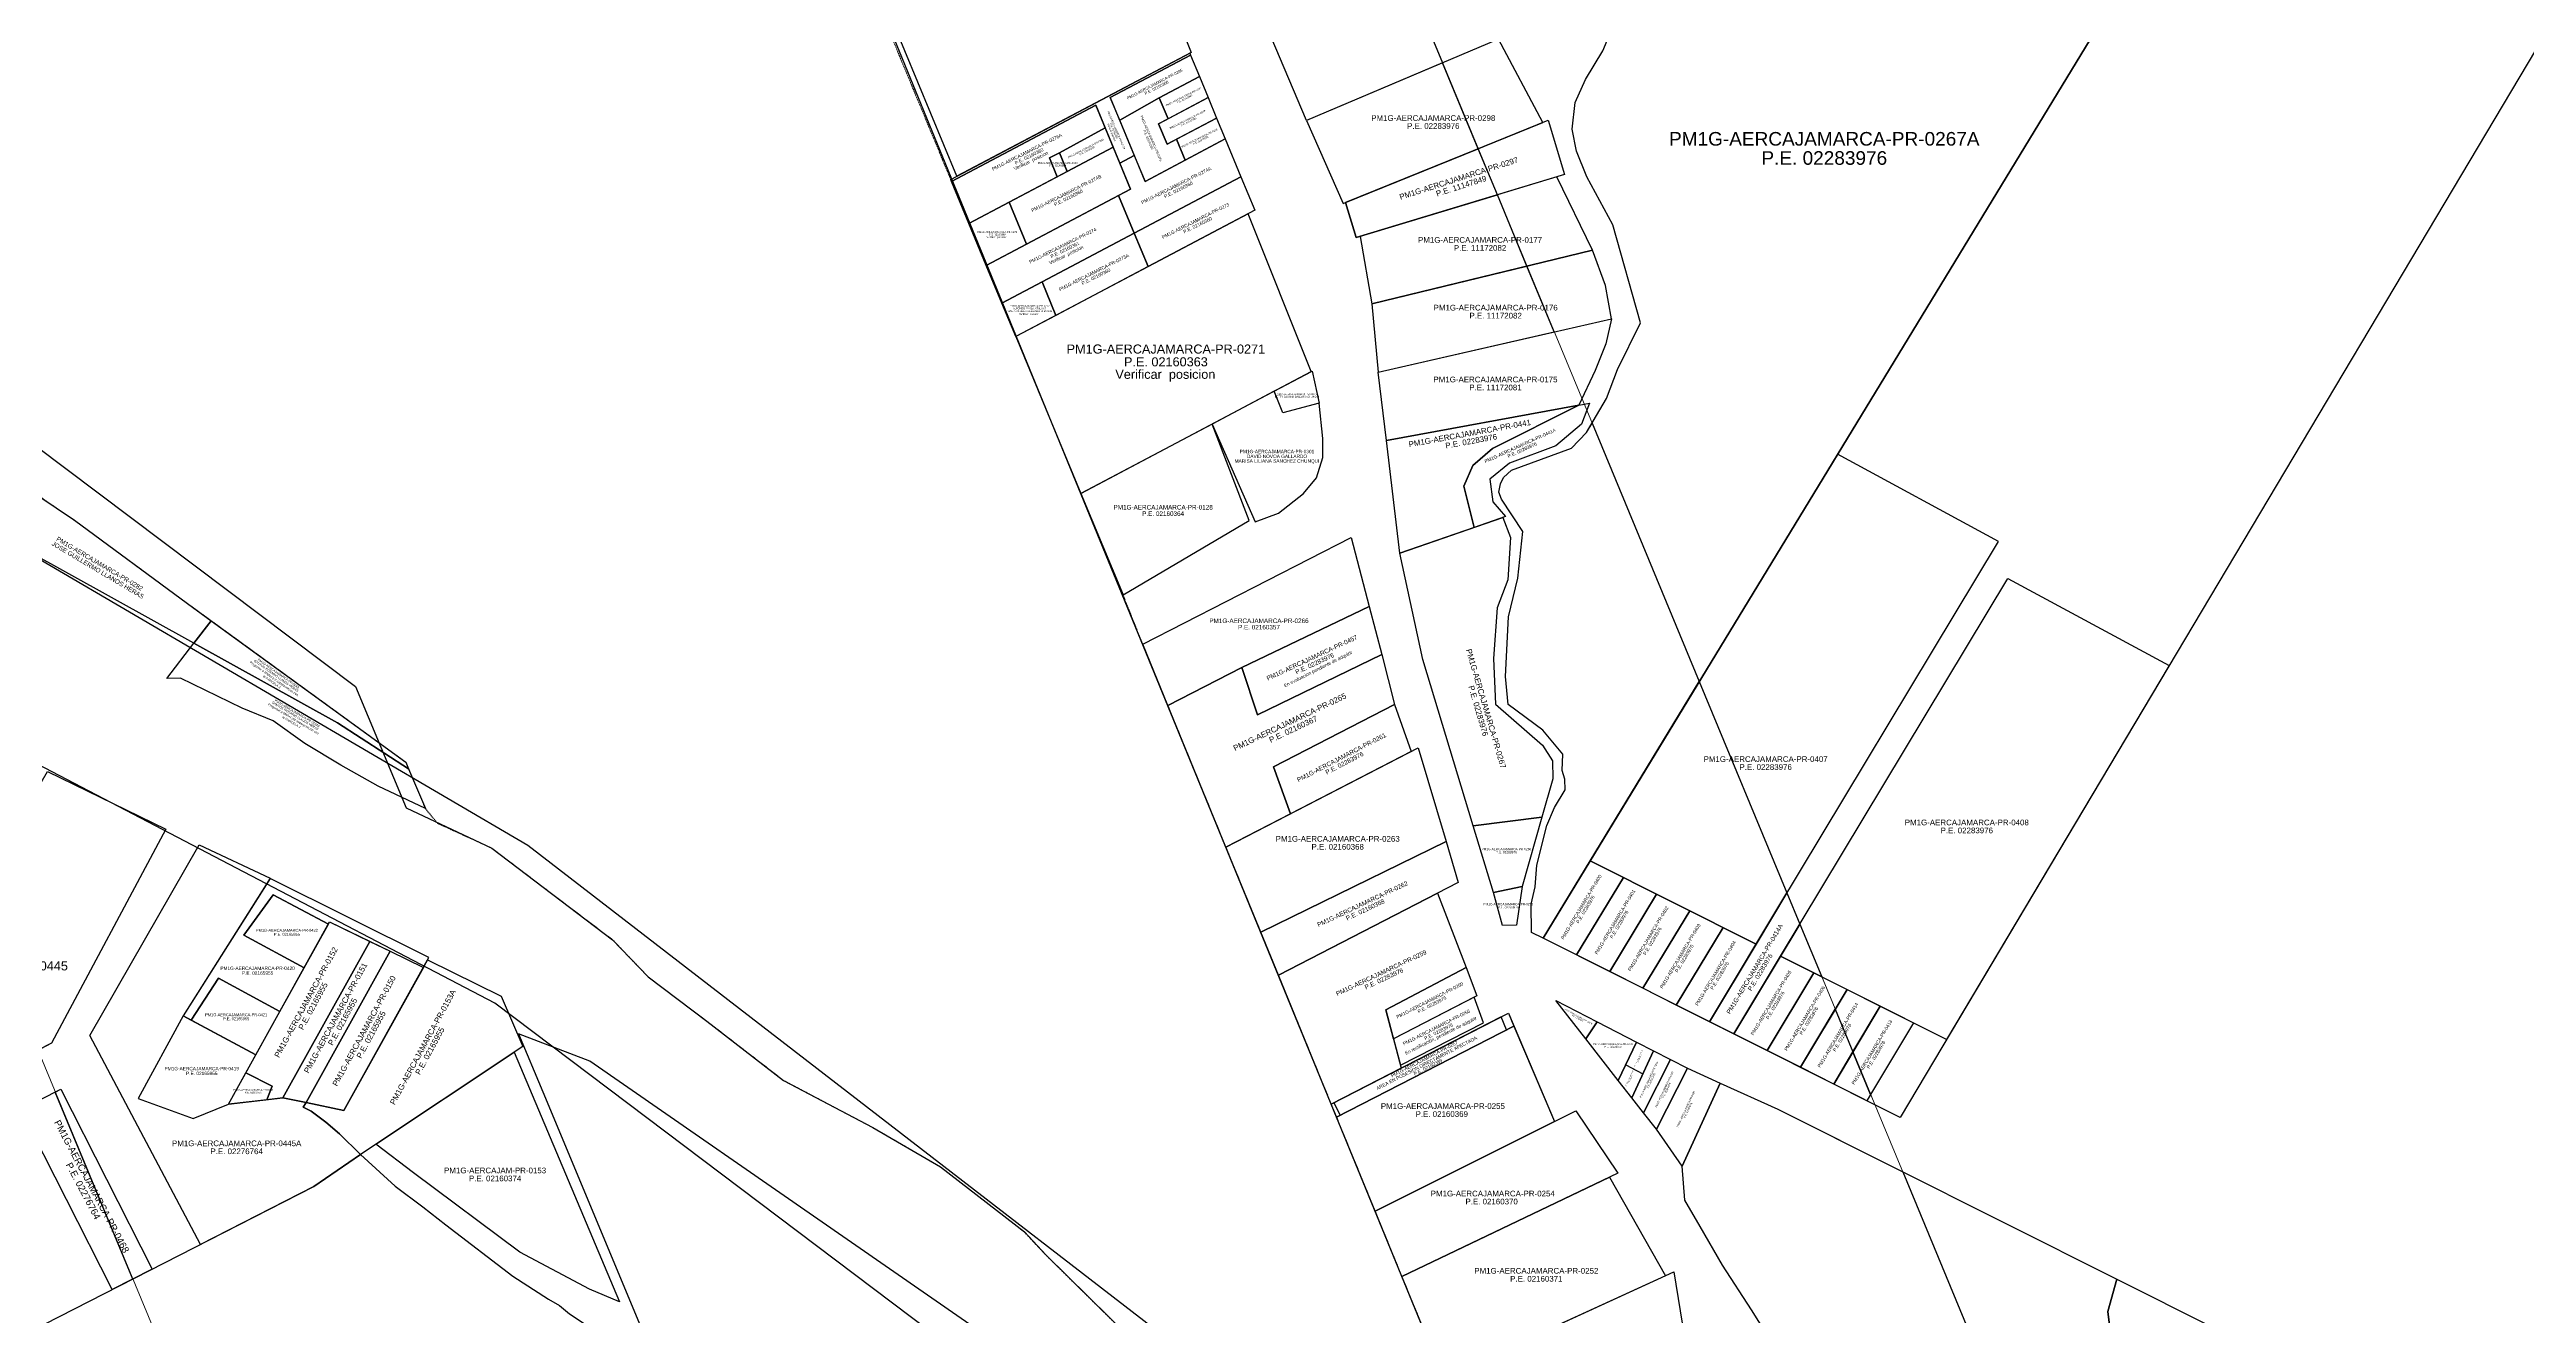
# Model space of a CAD drawing. Header units: inches. Extents: x 773044 to 778274, y 9208001 to 9212859.
# Drawn here: x 777387 to 777933, y 9209352 to 9209632 of the extents above; entities that cross this region are included whole.
import ezdxf
from ezdxf.enums import TextEntityAlignment as Align

# ---------------------------------------------------------------- set-up
doc = ezdxf.new("R2010")
doc.units = ezdxf.units.IN
doc.header["$MEASUREMENT"] = 0
doc.linetypes.add('DASHED2', pattern=[0.375, 0.25, -0.125])
for name, color, linetype in [('ADQUIRIDO', 1, 'Continuous'), ('Codigo predio', 7, 'Continuous'), ('Faja Marginal Mashcon', 140, 'Continuous'), ('MEJORAS', 6, 'Continuous'), ('NO ADQUIRIDO', 134, 'Continuous'), ('Observacion', 1, 'Continuous'), ('PARA RECTIFICAR', 30, 'Continuous'), ('Partida', 7, 'Continuous'), ('PERIMETRICO', 3, 'Continuous'), ('PMD Cajamarca', 6, 'Continuous'), ('Por Adquirir', 5, 'Continuous'), ('Posesionario', 7, 'Continuous')]:
    doc.layers.add(name, color=color, linetype=linetype)
doc.styles.add('ARIAL', font='arial.ttf', dxfattribs={"height": 0.7})
doc.styles.get("Standard").update_dxf_attribs({"font": 'arial.ttf'})

msp = doc.modelspace()

# ---------------------------------------------------------------- linework, layer by layer
at = {"layer": 'ADQUIRIDO', "ltscale": 0.5}
for points in [[(777624.37, 9209665.72), (777638.25, 9209630.88), (777586.58, 9209603.6), (777572.26, 9209638.2)], [(777637.93, 9209630.71), (777638.11, 9209630.28), (777620.43, 9209620.93), (777625.71, 9209608.18), (777622.53, 9209606.5), (777617.25, 9209619.25), (777585.42, 9209602.42), (777585.23, 9209602.88)], [(777638.11, 9209630.28), (777640.07, 9209625.56), (777631.23, 9209620.88), (777622.5, 9209615.93), (777620.43, 9209620.93)], [(777631.23, 9209620.88), (777633.15, 9209616.26), (777631.03, 9209615.13), (777632.93, 9209610.65), (777635.01, 9209611.75), (777636.93, 9209607.13), (777628.09, 9209602.46), (777622.5, 9209615.93)], [(777641.98, 9209620.94), (777643.85, 9209616.43), (777632.93, 9209610.65), (777631.03, 9209615.13)], [(777640.07, 9209625.56), (777641.98, 9209620.94), (777633.15, 9209616.26), (777631.23, 9209620.88)], [(777617.25, 9209619.25), (777619.32, 9209614.25), (777609.2, 9209608.79), (777606.99, 9209607.63), (777608.69, 9209603.46), (777598.09, 9209597.86), (777589.25, 9209593.18), (777585.42, 9209602.42)], [(777643.85, 9209616.43), (777645.77, 9209611.81), (777636.93, 9209607.13), (777635.01, 9209611.75)], [(777621.08, 9209610.01), (777624.91, 9209600.77), (777601.92, 9209588.62), (777598.09, 9209597.86)], [(777619.32, 9209614.25), (777621.08, 9209610.01), (777610.9, 9209604.63), (777609.2, 9209608.79)], [(777645.77, 9209611.81), (777649.21, 9209603.49), (777625.7, 9209591.06), (777622.25, 9209599.37), (777624.91, 9209600.77), (777622.53, 9209606.5), (777625.71, 9209608.18), (777628.09, 9209602.46)], [(777609.2, 9209608.79), (777610.9, 9209604.63), (777608.69, 9209603.46), (777606.99, 9209607.63)], [(777622.25, 9209599.37), (777625.7, 9209591.06), (777596.53, 9209575.63), (777593.08, 9209583.94)], [(777649.21, 9209603.49), (777652.28, 9209596.1), (777628.76, 9209583.67), (777625.7, 9209591.06)], [(777598.09, 9209597.86), (777601.92, 9209588.62), (777593.08, 9209583.94), (777589.25, 9209593.18)], [(777650.8, 9209595.32), (777628.7, 9209583.63), (777599.59, 9209568.24), (777613.93, 9209533.64), (777664.69, 9209560.49)], [(777605.37, 9209580.31), (777608.43, 9209572.91), (777599.59, 9209568.24), (777596.53, 9209575.63)], [(777664.96, 9209560.63), (777666.48, 9209553.51), (777658.48, 9209551.38), (777656.56, 9209556.19)], [(777656.56, 9209556.19), (777642.86, 9209548.94), (777652.38, 9209527.35), (777657.53, 9209529.3), (777663.05, 9209533.6), (777665.92, 9209537.07), (777667.32, 9209541.55), (777667.3, 9209545.75), (777666.48, 9209553.51), (777658.48, 9209551.38), (777656.56, 9209556.19)], [(777642.86, 9209548.94), (777613.93, 9209533.64), (777623.23, 9209511.24), (777651.04, 9209527.66)], [(777381.19, 9209536.39), (777383.98, 9209533.2), (777392.01, 9209527.71), (777416.97, 9209509.33), (777422.18, 9209505.53), (777418.37, 9209500.57), (777372.6, 9209526)], [(777422.18, 9209505.53), (777465.12, 9209474.33), (777465.72, 9209472.9), (777450, 9209483), (777418.37, 9209500.57)], [(777645.92, 9209455.62), (777633.11, 9209486.87), (777649.4, 9209495.2), (777652.9, 9209484.77), (777680.33, 9209498.09), (777683.1, 9209487.1), (777656.44, 9209473.33), (777660.14, 9209462.96)], [(777656.44, 9209473.33), (777683.1, 9209487.1), (777686.79, 9209476.74), (777660.14, 9209462.96)], [(777645.92, 9209455.62), (777688.34, 9209477.53), (777694.47, 9209456.82), (777653.61, 9209436.85)], [(777653.61, 9209436.85), (777694.47, 9209456.82), (777697.14, 9209447.81), (777657.49, 9209427.4)], [(777726.25, 9209452.6), (777733.57, 9209448.93), (777723.19, 9209431.83), (777715.86, 9209435.51)], [(777435.19, 9209448.67), (777415.99, 9209418.43), (777417.75, 9209417.48), (777423.78, 9209426.68), (777437.34, 9209419.38), (777442.68, 9209429), (777429.36, 9209436.16), (777435.82, 9209445.06), (777448.02, 9209438.62), (777448.3, 9209439.13), (777461.67, 9209432.63), (777461.67, 9209432.63), (777468.97, 9209429.09), (777470.17, 9209431.26)], [(777733.57, 9209448.93), (777740.89, 9209445.26), (777730.53, 9209428.15), (777723.19, 9209431.83)], [(777435.82, 9209445.06), (777429.36, 9209436.16), (777442.68, 9209429), (777448.02, 9209438.62)], [(777657.49, 9209427.4), (777692.54, 9209445.44), (777698.88, 9209429.03), (777681.17, 9209419.75), (777684.55, 9209406.87), (777669.14, 9209398.95)], [(777740.89, 9209445.26), (777748.21, 9209441.58), (777737.87, 9209424.47), (777730.53, 9209428.15)], [(777748.21, 9209441.58), (777755.53, 9209437.91), (777745.21, 9209420.78), (777737.87, 9209424.47)], [(777448.3, 9209439.13), (777457.17, 9209434.82), (777438, 9209400.31), (777434.43, 9209399.9), (777435.61, 9209402.87), (777429.81, 9209405.83)], [(777457.17, 9209434.82), (777461.67, 9209432.63), (777443.14, 9209399.26), (777438, 9209400.31)], [(777755.53, 9209437.91), (777762.84, 9209434.24), (777752.54, 9209417.1), (777745.21, 9209420.78)], [(777469.91, 9209430.78), (777486.12, 9209422.73), (777490.87, 9209411.62), (777455.11, 9209387.82), (777450.49, 9209392.39), (777447.44, 9209394.98), (777444.21, 9209397.34), (777442.43, 9209398.25), (777443.14, 9209399.26), (777451.43, 9209397.51)], [(777461.67, 9209432.63), (777468.97, 9209429.09), (777451.43, 9209397.51), (777443.14, 9209399.26)], [(777768.22, 9209431.54), (777775.54, 9209427.88), (777765.25, 9209410.73), (777757.92, 9209414.4)], [(777417.75, 9209417.48), (777432, 9209409.77), (777437.34, 9209419.38), (777423.78, 9209426.68)], [(777775.54, 9209427.88), (777782.86, 9209424.2), (777772.58, 9209407.04), (777765.25, 9209410.73)], [(777415.99, 9209418.43), (777406.08, 9209400.14), (777418.21, 9209395.74), (777425.98, 9209398.93), (777432, 9209409.77)], [(777780.26, 9209419.86), (777784.16, 9209410.46), (777779.92, 9209403.36), (777772.58, 9209407.04)], [(777670.33, 9209396.06), (777709.42, 9209416.14), (777718.39, 9209395.08), (777678.82, 9209375.35)], [(777725.25, 9209413.3), (777727.75, 9209417.07), (777736.48, 9209412.59), (777732.43, 9209404.12)], [(777458.5, 9209390.08), (777488.97, 9209410.36), (777512.18, 9209355.32), (777505.58, 9209358.1), (777490.2, 9209366.3), (777466.78, 9209383.79)], [(777736.48, 9209412.59), (777740.21, 9209410.68), (777735.4, 9209400.33), (777732.43, 9209404.12)], [(777734.07, 9209407.56), (777737.86, 9209405.61), (777735.4, 9209400.33), (777732.43, 9209404.12)], [(777740.21, 9209410.68), (777743.95, 9209408.76), (777737.98, 9209397.02), (777735.4, 9209400.33)], [(777743.95, 9209408.76), (777747.69, 9209406.84), (777740.82, 9209393.4), (777737.98, 9209397.02)], [(777784.16, 9209410.46), (777788.07, 9209401.03), (777787.26, 9209399.68), (777779.92, 9209403.36)], [(777429.81, 9209405.83), (777435.61, 9209402.87), (777434.43, 9209399.9), (777425.98, 9209398.93)], [(777747.69, 9209406.84), (777754.88, 9209403.57), (777746.48, 9209385.22), (777740.82, 9209393.4)], [(777678.82, 9209375.35), (777723.07, 9209397.42), (777732.3, 9209383.66), (777684.73, 9209360.93)], [(777684.73, 9209360.93), (777730.5, 9209382.8), (777742.86, 9209361.07), (777693.86, 9209338.65)], [(777693.86, 9209338.65), (777744.68, 9209361.91), (777747.91, 9209341.98), (777744.76, 9209341.24), (777736.59, 9209329.05), (777734.26, 9209322.84), (777705.26, 9209310.85)]]:
    msp.add_lwpolyline(points, close=True, dxfattribs=at)
at = {"layer": 'ADQUIRIDO'}
for points in [[(777686.04, 9209647.06), (777693.7, 9209628.58), (777663.7, 9209615.86), (777655.89, 9209634.27), (777686.04, 9209647.06)], [(777705.77, 9209599.48), (777675.49, 9209590.3), (777678.11, 9209575.48), (777712.28, 9209583.78), (777705.77, 9209599.48)], [(777712.28, 9209583.77), (777678.11, 9209575.48), (777679.52, 9209560.38), (777718.31, 9209569.24), (777712.28, 9209583.77)]]:
    msp.add_lwpolyline(points, dxfattribs=at)
for points in [[(777663.69, 9209615.88), (777671.78, 9209597.58), (777701.54, 9209609.67), (777693.7, 9209628.59)], [(777672.3, 9209597.8), (777674.65, 9209590.05), (777705.77, 9209599.48), (777701.54, 9209609.67)], [(777679.52, 9209560.38), (777730.92, 9209572.12), (777729.67, 9209566.6), (777727.34, 9209560.76), (777723.75, 9209553.13), (777681.36, 9209545.33)], [(777681.36, 9209545.33), (777723.75, 9209553.13), (777704.71, 9209543.51), (777700.35, 9209539.82), (777698.34, 9209535.21), (777700.63, 9209526.11), (777684.27, 9209520.45)], [(777708.89, 9209538.78), (777722.14, 9209543.63), (777725.45, 9209547.04), (777726.66, 9209549.11), (777750.29, 9209492.12), (777715.86, 9209435.51), (777713.33, 9209436.79), (777713.23, 9209443.05), (777714.1, 9209446.83), (777714.44, 9209451.63), (777716.7, 9209460.35), (777718.34, 9209464.36), (777720.7, 9209468.22), (777720.68, 9209470.59), (777720.09, 9209472.48), (777720.23, 9209476.15), (777715.76, 9209481.4), (777708.12, 9209487.07), (777707.53, 9209493.27), (777708.2, 9209506.42), (777710.26, 9209514.94), (777711.39, 9209525.24), (777706.67, 9209532.34), (777706.08, 9209533.94), (777706.44, 9209535.71), (777707.13, 9209537.17)], [(777684.27, 9209520.45), (777706.95, 9209528.31), (777708.63, 9209523.93), (777708.11, 9209514.59), (777705.71, 9209508.37), (777704.89, 9209497.23), (777705.34, 9209487.14), (777715.71, 9209478.11), (777717.93, 9209474.68), (777717.99, 9209470.66), (777715.59, 9209462.19), (777700.43, 9209460.3), (777689.3, 9209496.97)], [(777750.29, 9209492.13), (777769.62, 9209445.51), (777762.84, 9209434.24), (777726.25, 9209452.6)], [(777700.43, 9209460.3), (777715.59, 9209462.19), (777711.26, 9209446.94), (777704.91, 9209445.57)], [(777704.91, 9209445.57), (777711.26, 9209446.94), (777710.02, 9209438.43), (777706.9, 9209438.34)], [(777769.62, 9209445.51), (777772.48, 9209438.62), (777757.92, 9209414.4), (777752.54, 9209417.1)], [(777772.48, 9209438.62), (777777.3, 9209426.99), (777768.22, 9209431.54)], [(777718.63, 9209421.75), (777727.75, 9209417.07), (777725.25, 9209413.3)]]:
    msp.add_lwpolyline(points, close=True, dxfattribs=at)
at = {"layer": 'ADQUIRIDO', "ltscale": 0.5}
msp.add_lwpolyline([(777767.03, 9209345.23), (777761.82, 9209353.53), (777755.4, 9209363.43), (777750.51, 9209371.95), (777747.09, 9209377.72), (777746.48, 9209385.22), (777754.88, 9209403.57), (777767.64, 9209397.78), (777795.14, 9209383.98), (777825.98, 9209309.61)], dxfattribs=at)
at = {"layer": 'Faja Marginal Mashcon'}
for points in [[(777731.02, 9209235.34), (777484.7, 9209421.16), (777364.24, 9209484.1), (777287.87, 9209510.93), (777222.64, 9209539.93), (777158.2, 9209613.06), (777128.04, 9209655.13), (777099.29, 9209664.53), (776934.81, 9209653.13), (776809.55, 9209622.6), (776706.05, 9209569.35), (776649.82, 9209555.3), (776545.2, 9209570.77), (776470.3, 9209582.44), (776346.44, 9209606.28), (776252.94, 9209644.12), (776171.25, 9209708.89), (776132.2, 9209724.81), (776031.19, 9209727.88), (775858.1, 9209758.54), (775738.47, 9209796.83), (775668.96, 9209810.01), (775526.87, 9209808.11)], [(777716.96, 9209282.29), (777492, 9209456), (777369, 9209528), (777278.35, 9209571.05), (777232.35, 9209606.05), (777193.78, 9209648.54), (777143.55, 9209693.39), (777095.41, 9209709.75), (776981.97, 9209712.94), (776872.18, 9209692.88), (776771.66, 9209669.15), (776722.56, 9209632.09), (776689.45, 9209605.36), (776657.44, 9209594.67), (776606.49, 9209599.7), (776487.11, 9209619.1)]]:
    msp.add_lwpolyline(points, dxfattribs=at)
at = {"layer": 'MEJORAS', "ltscale": 0.5}
msp.add_lwpolyline([(777669.71, 9209399.24), (777671.11, 9209396.46), (777707.75, 9209415.28), (777706.6, 9209418.19)], close=True, dxfattribs=at)
at = {"layer": 'NO ADQUIRIDO', "ltscale": 0.5}
for points in [[(777625.7, 9209591.06), (777628.76, 9209583.67), (777608.43, 9209572.91), (777605.37, 9209580.31)], [(777649.4, 9209495.2), (777677.51, 9209508.72), (777680.33, 9209498.09), (777652.9, 9209484.77)], [(777418.37, 9209500.57), (777450, 9209483), (777465.72, 9209472.9), (777469.4, 9209464.1), (777459.03, 9209469.07), (777450.78, 9209473.72), (777442.8, 9209478.44), (777435.84, 9209483.46), (777429.02, 9209486.3), (777415.39, 9209492.88), (777412.41, 9209492.79)], [(777419.53, 9209456.11), (777435.16, 9209448.78), (777415.99, 9209418.43), (777406.08, 9209400.14), (777418.21, 9209395.74), (777425.98, 9209398.93), (777438, 9209400.31), (777443.14, 9209399.26), (777442.43, 9209398.25), (777444.21, 9209397.34), (777447.44, 9209394.98), (777450.49, 9209392.39), (777455.11, 9209387.82), (777444.83, 9209380.76), (777419.82, 9209367.98), (777395.4, 9209414.08)]]:
    msp.add_lwpolyline(points, close=True, dxfattribs=at)
at = {"layer": 'NO ADQUIRIDO'}
for points in [[(777386.12, 9209472.31), (777412.17, 9209459.56), (777386.94, 9209412.38), (777383.97, 9209410.82), (777368.23, 9209448.79), (777374.4, 9209452.13)], [(777387.8, 9209401.59), (777389.04, 9209402.22), (777409.17, 9209362.54), (777404.89, 9209360.35)], [(777455.11, 9209387.82), (777462.72, 9209380.86), (777468.83, 9209376.26), (777473.88, 9209372.33), (777488.68, 9209360.96), (777496.55, 9209355.87), (777499, 9209354.48), (777501.19, 9209352.7), (777504.87, 9209350.27), (777394.52, 9209212.51), (777391.42, 9209211.04), (777387.14, 9209211.17), (777303.79, 9209270.07), (777292.39, 9209278.18), (777273.32, 9209293.12), (777444.83, 9209380.76)]]:
    msp.add_lwpolyline(points, close=True, dxfattribs=at)
at = {"layer": 'PARA RECTIFICAR', "linetype": 'DASHED2', "lineweight": 20}
for points in [[(777719.27, 9209276.65), (777627.57, 9209500.38), (777623.46, 9209510.66), (777400.65, 9210048.15), (777445.08, 9210067.03), (777121.26, 9210778.2)], [(777383.98, 9209533.2), (777392.01, 9209527.71), (777416.97, 9209509.33), (777465.12, 9209474.33), (777469.4, 9209464.1), (777472.14, 9209460.81), (777484.05, 9209455.37), (777510.67, 9209435.19), (777518.55, 9209426.97), (777531.48, 9209417.2), (777548.37, 9209404.16), (777568.03, 9209393.77), (777582.95, 9209385.1), (777601.48, 9209370.72), (777606.26, 9209365.6), (777624.78, 9209347.35)]]:
    msp.add_lwpolyline(points, dxfattribs=at)
at = {"layer": 'PERIMETRICO', "ltscale": 0.5}
for points in [[(777719.27, 9209276.65), (777404.19, 9210045.38), (777443.96, 9210069.48), (777121.26, 9210778.2)], [(776945.35, 9210741.11), (777282.84, 9209919.53), (777206.28, 9209894.06), (777247.08, 9209802.52), (777219.63, 9209784.01), (777232.14, 9209752.39), (777212.23, 9209743.68), (777239.88, 9209680.48), (777244.64, 9209669.34), (777307.86, 9209627.73), (777368.99, 9209555.01), (777454.01, 9209491.06), (777465.17, 9209464.3), (777484.05, 9209455.37), (777510.67, 9209435.19), (777518.55, 9209426.97), (777531.48, 9209417.2), (777548.37, 9209404.16), (777568.03, 9209393.77), (777582.95, 9209385.1), (777601.48, 9209370.72), (777606.26, 9209365.6), (777624.78, 9209347.35)], [(777973.52, 9209859.08), (777715.86, 9209435.51), (777713.33, 9209436.79), (777713.23, 9209443.05), (777714.1, 9209446.83), (777714.44, 9209451.63), (777716.7, 9209460.35), (777718.34, 9209464.36), (777720.7, 9209468.22), (777720.68, 9209470.59), (777720.09, 9209472.48), (777720.23, 9209476.15), (777715.76, 9209481.4), (777708.12, 9209487.07), (777707.53, 9209493.27), (777708.2, 9209506.42), (777710.26, 9209514.94), (777711.39, 9209525.24), (777706.67, 9209532.34), (777706.08, 9209533.94), (777706.44, 9209535.71), (777707.13, 9209537.17), (777708.89, 9209538.78), (777722.14, 9209543.63), (777725.45, 9209547.04), (777729.85, 9209554.57), (777732.25, 9209560.99), (777737.31, 9209571.28), (777731.2, 9209592.85), (777725.53, 9209603.43), (777723.2, 9209609.16), (777722.27, 9209613.95), (777722.93, 9209619.88), (777725.18, 9209624.95), (777729.01, 9209631.29), (777735.02, 9209645.74)], [(777767.03, 9209345.23), (777761.82, 9209353.53), (777755.4, 9209363.43), (777750.51, 9209371.95), (777747.09, 9209377.72), (777746.48, 9209385.22), (777754.88, 9209403.57), (777767.64, 9209397.78), (777842.37, 9209360.29), (777840.37, 9209353.21), (777841.29, 9209345.43)]]:
    msp.add_lwpolyline(points, dxfattribs=at)
for points in [[(777973.52, 9209859.08), (778047.41, 9209820.98), (777794.6, 9209395.99), (777715.86, 9209435.51)], [(777655.89, 9209634.27), (777698.24, 9209652.23), (777706.05, 9209633.82), (777663.7, 9209615.86)], [(777663.69, 9209615.88), (777671.78, 9209597.58), (777715.79, 9209615.46), (777706.05, 9209633.82)], [(777674.65, 9209590.05), (777672.3, 9209597.8), (777716.96, 9209615.93), (777720.58, 9209603.97)], [(777718.91, 9209603.46), (777675.49, 9209590.3), (777678.11, 9209575.48), (777726.78, 9209587.3)], [(777729.63, 9209579.46), (777726.78, 9209587.29), (777678.11, 9209575.48), (777679.52, 9209560.38), (777730.92, 9209572.12)], [(777780.8, 9209542.32), (777726.25, 9209452.6), (777762.84, 9209434.24), (777816.26, 9209523.06)], [(777818.35, 9209514.89), (777853.9, 9209495.69), (777804.82, 9209413.19), (777768.22, 9209431.54)], [(777386.12, 9209472.31), (777412.17, 9209459.56), (777386.94, 9209412.38), (777348.46, 9209392.03), (777328.22, 9209427.1), (777374.4, 9209452.13)], [(777698.88, 9209429.03), (777701.21, 9209422.79), (777682.86, 9209413.31), (777681.17, 9209419.75)], [(777782.86, 9209424.2), (777790.18, 9209420.53), (777779.92, 9209403.36), (777772.58, 9209407.04)], [(777669.14, 9209398.95), (777708.2, 9209419.01), (777718.39, 9209395.08), (777678.82, 9209375.35)], [(777669.14, 9209398.95), (777708.2, 9209419.01), (777709.42, 9209416.14), (777670.33, 9209396.06)], [(777790.18, 9209420.53), (777797.5, 9209416.86), (777788.07, 9209401.03), (777784.16, 9209410.46)], [(777505.65, 9209408.42), (777489.94, 9209414.41), (777495.3, 9209401.6), (777520.16, 9209342.03), (777552.2, 9209265.12), (777565.81, 9209232.48), (777571.97, 9209217.75), (777717.05, 9208869.85), (777707.8, 9208866.06), (777734.14, 9208768.78), (777923.88, 9208846.55), (777874.38, 9208934.33), (777865.09, 9208930.53), (777751.03, 9209208.82), (777751.75, 9209215.08), (777753.31, 9209221.3), (777753.14, 9209222.33), (777741.77, 9209231.43), (777621.07, 9209328.37)], [(777380.23, 9209397.72), (777389.04, 9209402.22), (777409.17, 9209362.54), (777400.36, 9209358.03)], [(777842.37, 9209360.29), (777884.82, 9209339), (777875.53, 9209326.14), (777864.6, 9209317.48), (777854.61, 9209307.56), (777818.44, 9209273.84), (777805.44, 9209264.17), (777810.43, 9209271.23), (777811.59, 9209280.12), (777814.87, 9209282.92), (777819.31, 9209296.42), (777829.49, 9209316.56), (777839.62, 9209328.96), (777841.29, 9209345.43), (777840.37, 9209353.21)]]:
    msp.add_lwpolyline(points, close=True, dxfattribs=at)
at = {"layer": 'PMD Cajamarca', "lineweight": 5}
for points in [[(778265.99, 9208248.61), (776951.26, 9211418.86)], [(777295.63, 9209623.92), (777487.78, 9209160.4)]]:
    msp.add_lwpolyline(points, dxfattribs=at)
at = {"layer": 'Por Adquirir', "color": 5}
for points in [[(777723.75, 9209553.13), (777726.09, 9209553.56), (777724.3, 9209548.93), (777718.69, 9209544.14), (777708.42, 9209540.31), (777704.08, 9209536.75), (777704.77, 9209531.77), (777707.59, 9209528.53), (777700.63, 9209526.12), (777698.34, 9209535.21), (777700.35, 9209539.82), (777704.71, 9209543.51)], [(777723.75, 9209553.13), (777726.09, 9209553.56), (777724.3, 9209548.93), (777718.69, 9209544.14), (777708.42, 9209540.31), (777704.08, 9209536.75), (777704.77, 9209531.77), (777707.59, 9209528.53), (777700.63, 9209526.12), (777698.34, 9209535.21), (777700.35, 9209539.82), (777704.71, 9209543.51)], [(777673.5, 9209523.9), (777677.51, 9209508.72), (777649.4, 9209495.2), (777633.11, 9209486.87), (777627.57, 9209500.38)], [(777684.38, 9209407.5), (777702.74, 9209416.87), (777700.63, 9209422.49), (777682.86, 9209413.31)]]:
    msp.add_lwpolyline(points, close=True, dxfattribs=at)

# ---------------------------------------------------------------- texts
at = {"layer": 'Codigo predio', "lineweight": 15, "style": 'ARIAL'}
for s, height, rotation, p in [('PM1G-AERCAJAMARCA-PR-0285', 0.625, 27.4198, (777630.35, 9209623.63)), ('PM1G-AERCAJAMARCA-PR-0277', 0.4, 26.4779, (777636.65, 9209620.94)), ('PM1G-AERCAJAMARCA-PR-0276B', 0.4, 293.4067, (777621.54, 9209613.7)), ('PM1G-AERCAJAMARCA-PR-0276', 0.5, 293.4067, (777629.22, 9209611.84)), ('PM1G-AERCAJAMARCA-PR-0278', 0.4, 26.4779, (777637.55, 9209615.93)), ('PM1G-AERCAJAMARCA-PR-0276A', 0.75, 26.4779, (777602.21, 9209608.59)), ('PM1G-AERCAJAMARCA-PR-0284', 0.4, 27.4198, (777615.13, 9209609.55)), ('PM1G-AERCAJAMARCA-PR-0279', 0.4, 26.4779, (777640.17, 9209611.81)), ('PM1G-AERCAJAMARCA-PR-0274A', 0.75, 26.4779, (777635.13, 9209601.23)), ('PM1G-AERCAJAMARCA-PR-0297', 1.25, 17.6617, (777697.45, 9209602.53)), ('PM1G-AERCAJAMARCA-PR-0274B', 0.75, 26.4779, (777610.88, 9209599.47)), ('PM1G-AERCAJAMARCA-PR-0273', 0.75, 26.4779, (777639.38, 9209593.42)), ('PM1G-AERCAJAMARCA-PR-0274', 0.75, 26.4779, (777610.11, 9209587.96)), ('PM1G-AERCAJAMARCA-PR-0273A', 0.75, 26.4779, (777616.97, 9209582.06)), ('PM1G-AERCAJAMARCA-PR-0441', 1.25, 10.3717, (777699.79, 9209546.28)), ('PM1G-AERCAJAMARCA-PR-0441A', 0.75, 24.2512, (777710.95, 9209543.83)), ('PM1G-AERCAJAMARCA-PR-0282', 1, 329.235, (777397.33, 9209517.71)), ('PM1G-AERCAJAMARCA-PR-0457', 1, 24.8925, (777665.1, 9209496.93)), ('PM1G-AERCAJAMARCA-PR-0283', 0.5, 324.9628, (777436.87, 9209493.71)), ('PM1G-AERCAJAMARCA-PR-0267', 1.25, 286.3517, (777702.67, 9209485.99)), ('PM1G-AERCAJAMARCA-PR-0265', 1.25, 25.4409, (777660.26, 9209482.66)), ('PM1G-AERCAJAMARCA-PR-0283A', 0.5, 329.4319, (777441.04, 9209484.91)), ('PM1G-AERCAJAMARCA-PR-0261', 1, 27.3678, (777671.63, 9209474.96)), ('PM1G-AERCAJAMARCA-PR-0262', 1, 25.2201, (777676.24, 9209442.63)), ('PM1G-AERCAJAMARCA-PR-0400', 0.75, 59.0774, (777724.6, 9209442.22)), ('PM1G-AERCAJAMARCA-PR-0401', 0.75, 59.0774, (777732.03, 9209438.91)), ('PM1G-AERCAJAMARCA-PR-0402', 0.75, 59.0774, (777739.35, 9209435.23)), ('PM1G-AERCAJAMARCA-PR-0403', 0.75, 59.0774, (777746.41, 9209431.39)), ('PM1G-AERCAJAMARCA-PR-0404', 0.75, 59.0774, (777754.19, 9209427.6)), ('PM1G-AERCAJAMARCA-PR-0414A', 1, 59.0774, (777762.93, 9209428.48)), ('PM1G-AERCAJAMARCA-PR-0152', 1.25, 61.5812, (777443.64, 9209421.09)), ('PM1G-AERCAJAMARCA-PR-0151', 1.25, 61.5812, (777450.16, 9209417.65)), ('PM1G-AERCAJAMARCA-PR-0259', 1, 25.2201, (777680.37, 9209427.42)), ('PM1G-AERCAJAMARCA-PR-0150', 1.25, 61.5812, (777456.44, 9209414.79)), ('PM1G-AERCAJAMARCA-PR-0153A', 1.25, 61.5812, (777469.4, 9209411.2)), ('PM1G-AERCAJAMARCA-PR-0260', 0.75, 27.0311, (777691.04, 9209421.48)), ('PM1G-AERCAJAMARCA-PR-0405', 0.75, 59.0774, (777766.45, 9209421.08)), ('PM1G-AERCAJAMARCA-PR-0406', 0.75, 59.0774, (777773.86, 9209417.64)), ('PM1G-AERCAJAMARCA-PR-0256', 0.75, 26.6423, (777692.5, 9209415.53)), ('PM1G-AERCAJAMARCA-PR-0267B', 0.3, 331.4139, (777723.6, 9209418.11)), ('PM1G-AERCAJAMARCA-PR-0414', 0.75, 59.0774, (777781.18, 9209413.96)), ('PM1G-AERCAJAMARCA-PR-0413', 0.75, 59.0774, (777788.67, 9209410.18)), ('PM1G-AERCAJAMARCA-PR-0237', 0.2, 64.7528, (777736.99, 9209409.08)), ('PM1G-AERCAJAMARCA-PR-0236', 0.4, 64.7528, (777739.36, 9209404.25)), ('PM1G-AERCAJAMARCA-PR-0237A', 0.2, 64.7528, (777734.93, 9209404.5)), ('PM1G-AERCAJAMARCA-PR-0202', 0.4, 64.7528, (777742.77, 9209402.1)), ('PM1G-AERCAJAMARCA-PR-0199', 0.4, 64.7528, (777747.49, 9209397.73)), ('PM1G-AERCAJAMARCA-PR-0468', 1.5, 297.9349, (777395.18, 9209380.42))]:
    msp.add_text(s, height=height, rotation=rotation, dxfattribs=at).set_placement(p, align=Align.CENTER)
for s, height, p in [('PM1G-AERCAJAMARCA-PR-0298', 1.25, (777691.64, 9209615.81)), ('PM1G-AERCAJAMARCA-PR-0267A', 3, (777777.85, 9209610.35)), ('PM1G-AERCAJAMARCA-PR-0280', 0.4, (777608.81, 9209606.31)), ('PM1G-AERCAJAMARCA-PR-0275', 0.4, (777595.51, 9209591.08)), ('PM1G-AERCAJAMARCA-PR-0177', 1.25, (777701.95, 9209588.92)), ('PM1G-AERCAJAMARCA-PR-0272', 0.4, (777602.62, 9209574.81)), ('PM1G-AERCAJAMARCA-PR-0176', 1.25, (777705.39, 9209573.98)), ('PM1G-AERCAJAMARCA-PR-0271', 2, (777632.68, 9209564.48)), ('PM1G-AERCAJAMARCA-PR-0301A', 0.4, (777661.59, 9209555.32)), ('PM1G-AERCAJAMARCA-PR-0175', 1.25, (777705.35, 9209558.14)), ('PM1G-AERCAJAMARCA-PR-0301', 0.75, (777657.18, 9209542.5)), ('PM1G-AERCAJAMARCA-PR-0128', 1, (777632.08, 9209530.08)), ('PM1G-AERCAJAMARCA-PR-0266', 1, (777653.21, 9209505.04)), ('PM1G-AERCAJAMARCA-PR-0407', 1.25, (777764.92, 9209474.41)), ('PM1G-AERCAJAMARCA-PR-0263', 1.25, (777670.56, 9209456.82)), ('PM1G-AERCAJAMARCA-PR-0408', 1.25, (777809.27, 9209460.43)), ('PM1G-AERCAJAMARCA-PR-0268', 0.5, (777707.76, 9209454.94)), ('PM1G-AERCAJAMARCA-PR-0270', 0.5, (777708.18, 9209442.78)), ('PM1G-AERCAJAMARCA-PR-0422', 0.625, (777438.88, 9209436.96)), ('PM1G-AERCAJAMARCA-PR-0445', 2, (777368.7, 9209428.42)), ('PM1G-AERCAJAMARCA-PR-0420', 0.75, (777432.41, 9209428.52)), ('PM1G-AERCAJAMARCA-PR-0421', 0.625, (777427.69, 9209418.32)), ('PM1G-AERCAJAMARCA-PR-0238', 0.4, (777731.26, 9209411.94)), ('PM1G-AERCAJAMARCA-PR-0419', 0.75, (777420.1, 9209406.39)), ('PM1G-AERCAJAMARCA-PR-0148', 0.4, (777431.43, 9209401.86)), ('PM1G-AERCAJAMARCA-PR-0255', 1.25, (777693.75, 9209397.87)), ('PM1G-AERCAJAMARCA-PR-0445A', 1.25, (777427.79, 9209389.65)), ('PM1G-AERCAJAM-PR-0153', 1.25, (777484.78, 9209383.67)), ('PM1G-AERCAJAMARCA-PR-0254', 1.25, (777704.75, 9209378.57)), ('PM1G-AERCAJAMARCA-PR-0252', 1.25, (777714.36, 9209361.54))]:
    msp.add_text(s, height=height, dxfattribs=at).set_placement(p, align=Align.CENTER)
at = {"layer": 'Observacion', "lineweight": 15, "style": 'ARIAL'}
for s, p in [('En evaluacion pendiente de adquirir', (777666.39, 9209494.58)), ('En rectificación, pendiente de adquirir', (777693.45, 9209413.71))]:
    msp.add_text(s, height=0.75, rotation=26.6423, dxfattribs=at).set_placement(p, align=Align.CENTER)
at = {"layer": 'Observacion', "attachment_point": 2}
for s, width, insert, char_height, rotation in [('Verificar posicion', 5.1741, (777620.89, 9209613.35), 0.4, 293), ('Verificar  posicion', 8.5373, (777602.76, 9209607.34), 0.75, 26), ('Verificar  posicion', 8.5373, (777610.54, 9209586.58), 0.75, 26), ('Preguntar a Michel por superposicion con\\Pla PARCELA 2', 21.2791, (777436.2, 9209492.97), 0.5, 324.9628), ('Preguntar a Michel por superposicion con\\Pla PARCELA 2', 21.2791, (777440.44, 9209484.12), 0.5, 329.4319)]:
    msp.add_mtext_dynamic_manual_height_columns(s, width=width, gutter_width=1, heights=[0], dxfattribs=dict(at, insert=insert, char_height=char_height, rotation=rotation))
at = {"layer": 'Observacion'}
for width, insert, char_height, attachment_point in [(5.1741, (777595.35, 9209590.36), 0.4, 2), (5.1741, (777602.49, 9209573.41), 0.4, 2), (45.8536, (777621.54, 9209560.91), 2, 1)]:
    msp.add_mtext_dynamic_manual_height_columns('Verificar  posicion', width=width, gutter_width=1, heights=[0], dxfattribs=dict(at, insert=insert, char_height=char_height, attachment_point=attachment_point))
at = {"layer": 'Partida', "lineweight": 15, "style": 'ARIAL'}
for s, height, rotation, p in [('P.E. 02160360', 0.625, 27.4198, (777630.76, 9209622.85)), ('P.E. 02160360', 0.4, 26.4779, (777636.9, 9209620.44)), ('P.E. 02160360', 0.4, 293.4067, (777621.03, 9209613.48)), ('P.E. 02160360', 0.4, 26.4779, (777637.8, 9209615.42)), ('P.E. 02160360', 0.75, 26.4779, (777602.68, 9209607.65)), ('P.E. 02160360', 0.4, 27.4198, (777615.39, 9209609.05)), ('P.E. 02160360', 0.5, 293.4067, (777628.57, 9209611.56)), ('P.E. 02160360', 0.4, 26.4779, (777640.43, 9209611.31)), ('P.E. 02160360', 0.75, 26.4779, (777611.35, 9209598.52)), ('P.E. 02160360', 0.75, 26.4779, (777635.6, 9209600.28)), ('P.E. 11147849', 1.25, 17.6617, (777697.98, 9209600.85)), ('P.E. 02160360', 0.75, 26.4779, (777639.85, 9209592.47)), ('P.E. 02160361', 0.75, 26.4779, (777610.58, 9209587.02)), ('P.E. 02160360', 0.75, 26.4779, (777617.44, 9209581.12)), ('P.E. 02283976', 1.25, 10.3717, (777700.11, 9209544.55)), ('P.E. 02283976', 0.75, 24.2512, (777711.38, 9209542.87)), ('P.E. 02283976', 1, 24.8925, (777665.69, 9209495.66)), ('P.E. 02283976', 1.25, 286.3517, (777700.98, 9209485.5)), ('P.E. 02160367', 1.25, 25.4409, (777661.02, 9209481.07)), ('P.E. 02283976', 1, 27.3678, (777672.28, 9209473.71)), ('P.E. 02160368', 1, 25.2201, (777676.84, 9209441.36)), ('P.E. 02283976', 0.75, 59.0774, (777725.5, 9209441.68)), ('P.E. 02283976', 0.75, 59.0774, (777732.94, 9209438.36)), ('P.E. 02283976', 0.75, 59.0774, (777740.26, 9209434.69)), ('P.E. 02283976', 0.75, 59.0774, (777747.31, 9209430.85)), ('P.E. 02283976', 0.75, 59.0774, (777755.1, 9209427.06)), ('P.E. 02283976', 1, 59.0774, (777764.14, 9209427.75)), ('P.E. 02165955', 1.25, 61.5812, (777445.19, 9209420.25)), ('P.E. 02283976', 1, 25.2201, (777680.97, 9209426.15)), ('P.E. 02283976', 0.75, 59.0774, (777767.35, 9209420.53)), ('P.E. 02165955', 1.25, 61.5812, (777451.7, 9209416.81)), ('P.E. 02165955', 1.25, 61.5812, (777457.99, 9209413.95)), ('P.E. 02283976', 0.75, 27.0311, (777691.52, 9209420.54)), ('P.E. 02283976', 0.3, 331.4139, (777723.4, 9209417.74)), ('P.E. 02283976', 0.75, 59.0774, (777774.77, 9209417.09)), ('P.E. 02165955', 1.25, 61.5812, (777470.94, 9209410.36)), ('PM1G-AERCAJAMARCA-PR-0257', 0.75, 27.0335, (777689.84, 9209408.53)), ('P.E. 02283976', 0.75, 26.6423, (777692.97, 9209414.58)), ('P.E. 02283976', 0.75, 59.0774, (777782.09, 9209413.42)), ('P.E. 02283976', 0.75, 59.0774, (777789.58, 9209409.64)), ('P.E. 02283976', 0.2, 64.7528, (777737.24, 9209408.96)), ('P.E. 02283976', 0.2, 64.7528, (777735.18, 9209404.38)), ('P.E. 02283976', 0.4, 64.7528, (777739.87, 9209404.01)), ('P.E. 02283976', 0.4, 64.7528, (777743.28, 9209401.86)), ('P.E. 02283976', 0.4, 64.7528, (777748, 9209397.49)), ('P.E. 02276764', 1.5, 297.9349, (777393.32, 9209379.43))]:
    msp.add_text(s, height=height, rotation=rotation, dxfattribs=at).set_placement(p, align=Align.CENTER)
for s, height, p in [('P.E. 02283976', 1.25, (777691.64, 9209614.05)), ('P.E. 02160360', 0.4, (777608.81, 9209605.74)), ('P.E. 02283976', 3, (777777.85, 9209606.12)), ('P.E. 02160360', 0.4, (777595.51, 9209590.52)), ('P.E. 11172082', 1.25, (777701.95, 9209587.16)), ('P.E. 11172082', 1.25, (777705.39, 9209572.22)), ('P.E. 02160363', 2, (777632.68, 9209561.66)), ('P.E. 11172081', 1.25, (777705.35, 9209556.38)), ('P.E. 02160364', 1, (777632.08, 9209528.67)), ('P.E. 02160357', 1, (777653.21, 9209503.63)), ('P.E. 02283976', 1.25, (777764.92, 9209472.65)), ('P.E. 02283976', 1.25, (777809.27, 9209458.67)), ('P.E. 02160368', 1.25, (777670.56, 9209455.06)), ('P.E. 02283976', 0.5, (777707.76, 9209454.24)), ('P.E. 02283976', 0.5, (777708.18, 9209442.08)), ('P.E. 02165955', 0.625, (777438.88, 9209436.08)), ('P.E. 02165955', 0.75, (777432.41, 9209427.46)), ('P.E. 02165955', 0.625, (777427.69, 9209417.44)), ('P.E. 02283976', 0.4, (777731.26, 9209411.38)), ('P.E. 02165955', 0.75, (777420.1, 9209405.33)), ('P.E. 02165955', 0.4, (777431.43, 9209401.3)), ('P.E. 02160369 ', 1.25, (777693.75, 9209396.11)), ('P.E. 02276764', 1.25, (777427.79, 9209387.89)), ('P.E. 02160374', 1.25, (777484.78, 9209381.91)), ('P.E. 02160370 ', 1.25, (777704.75, 9209376.81)), ('P.E. 02160371', 1.25, (777714.36, 9209359.78))]:
    msp.add_text(s, height=height, dxfattribs=at).set_placement(p, align=Align.CENTER)
at = {"layer": 'Posesionario', "lineweight": 15, "style": 'ARIAL'}
for s, height, p in [('MARIA ANDREA CERCADO CHACON', 0.4, (777602.62, 9209573.65)), ('ALFONSO AYALA ATALAYA', 0.4, (777602.62, 9209574.25)), ('BETTY SUSANA SALDAÑA CHUNQUI', 0.4, (777661.59, 9209554.76)), ('MARISA LILIANA SANCHEZ CHUNQUI', 0.75, (777657.18, 9209540.41)), ('DAVID NOVOA GALLARDO', 0.75, (777657.18, 9209541.44))]:
    msp.add_text(s, height=height, dxfattribs=at).set_placement(p, align=Align.CENTER)
for s, height, rotation, p in [('  JOSE GUILLERMO LLANOS HERAS', 1, 329.235, (777396.61, 9209516.5)), ('SANTOS ROSARIO LLANOS HERAS ', 0.5, 324.9628, (777436.46, 9209493.13)), ('SANTOS ROSARIO LLANOS HERAS ', 0.5, 329.4319, (777440.69, 9209484.3)), ('AREA EN POSESION DIRECTAMENTE AFECTADA', 0.75, 27.0335, (777690.36, 9209407.64)), ('P.E. 02160369 ', 0.75, 27.0335, (777690.78, 9209406.82))]:
    msp.add_text(s, height=height, rotation=rotation, dxfattribs=at).set_placement(p, align=Align.CENTER)

doc.saveas('drawing.dxf')
